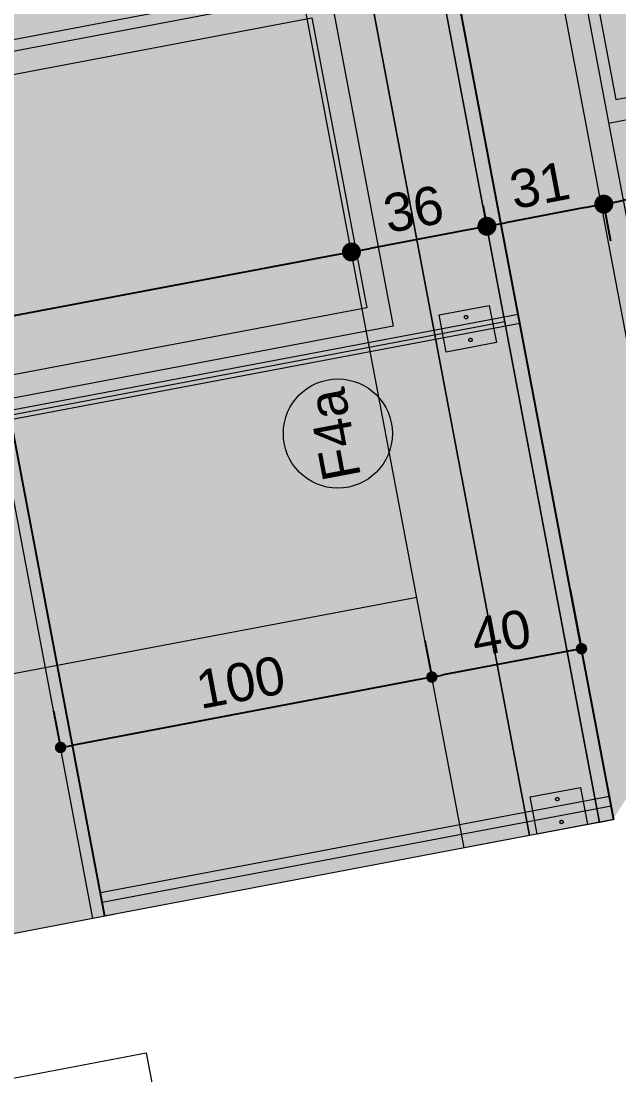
# Model space of a CAD drawing. Header units: centimetres. Extents: x 56941 to 84569, y -27946 to -11680.
# Drawn here: x 58282.4 to 58440.4, y -25611.1 to -25332.8 of the extents above; entities that cross this region are included whole.
import ezdxf

# ---------------------------------------------------------------- set-up
doc = ezdxf.new("R2010")
doc.units = ezdxf.units.CM
doc.header["$LTSCALE"] = 50.8
doc.header["$PDMODE"] = 1
doc.header["$PDSIZE"] = -2
doc.linetypes.add('Style de ligne -1', pattern=[0.41664, 0.20828, -0.20836])
doc.layers.get('0').update_dxf_attribs({"lineweight": 18})
for name, color, linetype, lineweight in [('0-PROJET-BOIS PANNEAUX FACADE', 7, 'Continuous', 5), ('0-PROJET-COTATIONS', 7, 'Continuous', 13), ('0-PROJET-DESSINS CRÉES', 7, 'Continuous', 9), ('0-PROJET-Garde corps', 7, 'Continuous', 5), ('0-PROJET-MENUISERIES EXT', 7, 'Continuous', 5), ('0-PROJET-TEXTE', 7, 'Continuous', 5)]:
    doc.layers.add(name, color=color, linetype=linetype, lineweight=lineweight)
doc.styles.add('Helvetica', font='Helvetica')
doc.dimstyles.new('IS', dxfattribs={"dimtxt": 10.08724, "dimasz": 5.007446, "dimexe": 2, "dimexo": 10, "dimgap": 3, "dimtad": 1, "dimdec": 1, "dimtxsty": 'Helvetica', "dimblk": 'DOT', "dimblk1": 'DOT', "dimblk2": 'DOT', "dimcen": 0, "dimdle": 10, "dimazin": 0, "dimtfac": 0.8, "dimtdec": 1, "dimtix": 1, "dimtmove": 0, "dimatfit": 0, "dimldrblk": 'VW_FILLEDARROW-1', "dimfxl": 0, "dimfrac": 2, "dimtolj": 1, "dimarcsym": 0})
doc.dimstyles.new('IS cotation 1_20ème', dxfattribs={"dimtxt": 10.08724, "dimasz": 3.007568, "dimexe": 1, "dimexo": 15.875, "dimgap": 3, "dimtad": 1, "dimdec": 1, "dimtxsty": 'Helvetica', "dimblk": 'DOT', "dimblk1": 'DOT', "dimblk2": 'DOT', "dimcen": 0, "dimdle": 10, "dimazin": 0, "dimtfac": 1, "dimtdec": 1, "dimtix": 1, "dimtmove": 0, "dimatfit": 0, "dimldrblk": 'VW_FILLEDARROW', "dimfxl": 0, "dimfrac": 2, "dimtolj": 1, "dimarcsym": 0})

# ---------------------------------------------------------------- blocks, each defined once
blk = doc.blocks.new('PORTE FENETRE TYPE 1 FACADE')
at = {"layer": '0-PROJET-DESSINS CRÉES', "color": 7, "linetype": 'Continuous', "lineweight": 5}
blk.add_line((177, -6), (177, -215), dxfattribs=at)
at = {"layer": '0-PROJET-DESSINS CRÉES', "color": 7, "linetype": 'Continuous', "lineweight": 5, "flags": 128}
blk.add_lwpolyline([(6, -6), (84, -6), (84, -209), (6, -209)], close=True, dxfattribs=at)
at = {"layer": '0-PROJET-MENUISERIES EXT', "color": 7, "linetype": 'Continuous', "lineweight": 13, "flags": 128}
for points in [[(270, 0), (270, -215), (0, -215), (0, 0)], [(264, -6), (264, -215), (90, -215), (90, -6)], [(171.23, -9), (171.23, -209), (93, -209), (93, -9)]]:
    blk.add_lwpolyline(points, close=True, dxfattribs=at)
blk = doc.blocks.new('Groupe-25-1')
at = {"layer": '0-PROJET-Garde corps', "color": 8, "linetype": 'Continuous', "lineweight": 5, "flags": 128}
for points in [[(19589.26, -47494.81), (19591.12, -47504.63), (19577.84, -47507.14), (19575.98, -47497.32)], [(19596.89, -47497.11), (19597.35, -47499.57), (19462.7, -47525.07), (19462.23, -47522.61)]]:
    blk.add_lwpolyline(points, close=True, dxfattribs=at)
at = {"layer": '0-PROJET-Garde corps', "color": 8, "linetype": 'Continuous', "lineweight": 5}
for points in [[(19583.55, -47497.95), (19583.56, -47497.83), (19583.46, -47497.61), (19583.27, -47497.47), (19583.04, -47497.45), (19582.83, -47497.55), (19582.7, -47497.74), (19582.68, -47497.98), (19582.78, -47498.2), (19582.97, -47498.34), (19583.2, -47498.36), (19583.41, -47498.26), (19583.54, -47498.07), (19583.55, -47497.95)], [(19584.7, -47503.99), (19584.71, -47503.87), (19584.61, -47503.65), (19584.42, -47503.51), (19584.18, -47503.49), (19583.97, -47503.59), (19583.84, -47503.79), (19583.82, -47504.03), (19583.92, -47504.24), (19584.11, -47504.38), (19584.34, -47504.4), (19584.55, -47504.3), (19584.69, -47504.11), (19584.7, -47503.99)]]:
    blk.add_open_spline(points, degree=2, dxfattribs=at)
blk = doc.blocks.new('Groupe-26-1')
at = {"layer": '0-PROJET-Garde corps', "color": 8, "linetype": 'Continuous', "lineweight": 5, "flags": 128}
for points in [[(19613.37, -47622.11), (19615.23, -47631.94), (19601.95, -47634.45), (19600.09, -47624.63)], [(19621, -47624.42), (19621.5, -47627.07), (19486.94, -47652.55), (19486.43, -47649.9)]]:
    blk.add_lwpolyline(points, close=True, dxfattribs=at)
at = {"layer": '0-PROJET-Garde corps', "color": 8, "linetype": 'Continuous', "lineweight": 5}
for points in [[(19607.66, -47625.25), (19607.67, -47625.13), (19607.57, -47624.92), (19607.38, -47624.78), (19607.15, -47624.76), (19606.94, -47624.85), (19606.8, -47625.05), (19606.78, -47625.29), (19606.88, -47625.51), (19607.08, -47625.64), (19607.31, -47625.67), (19607.52, -47625.57), (19607.65, -47625.37), (19607.66, -47625.25)], [(19608.81, -47631.3), (19608.82, -47631.18), (19608.72, -47630.96), (19608.53, -47630.82), (19608.29, -47630.8), (19608.08, -47630.9), (19607.95, -47631.09), (19607.93, -47631.33), (19608.03, -47631.55), (19608.22, -47631.69), (19608.45, -47631.71), (19608.66, -47631.61), (19608.8, -47631.42), (19608.81, -47631.3)]]:
    blk.add_open_spline(points, degree=2, dxfattribs=at)
blk = doc.blocks.new('Groupe-27-1')
at = {"layer": '0-PROJET-DESSINS CRÉES', "linetype": 'Continuous', "lineweight": 0}
blk.add_hatch(color=254, dxfattribs=at).paths.add_polyline_path([(19545.55, -47225.99), (19622.17, -47630.62), (19487.52, -47656.12), (19410.89, -47251.49)])
at = {"layer": '0-PROJET-DESSINS CRÉES', "color": 7, "linetype": 'Continuous', "lineweight": 13}
blk.add_line((19462.94, -47523.75), (19593.38, -47499.05), dxfattribs=at)
at = {"layer": '0-PROJET-DESSINS CRÉES', "color": 7, "linetype": 'Continuous', "lineweight": 13, "flags": 128}
for points in [[(19545.55, -47225.99), (19622.17, -47630.62), (19487.52, -47656.12), (19410.89, -47251.49)], [(19545.34, -47226.03), (19621.97, -47630.68), (19618.44, -47631.35), (19541.8, -47226.7)], [(19410.98, -47251.48), (19487.61, -47656.11), (19484.46, -47656.7), (19407.83, -47252.07)]]:
    blk.add_lwpolyline(points, close=True, dxfattribs=at)
at = {"layer": '0-PROJET-Garde corps', "color": 8}
for name in ['Groupe-25-1', 'Groupe-26-1']:
    blk.add_blockref(name, (0, 0), dxfattribs=at)
blk = doc.blocks.new('Groupe-28-1')
at = {"layer": '0-PROJET-DESSINS CRÉES', "linetype": 'Continuous', "lineweight": 0}
blk.add_hatch(color=7, dxfattribs=at).paths.add_polyline_path([(19321.87, -47272.43), (19321.87, -47272.42), (19307.43, -47275.15), (19307.43, -47275.16), (19272.21, -47281.83), (19314.63, -47505.84), (19338.11, -47463.63), (19352.64, -47540.3), (19556.77, -47501.61), (19554.19, -47488.02), (19365.47, -47523.68), (19351.31, -47449.5), (19364.87, -47428.49), (19334.85, -47269.97)])
at = {"layer": '0-PROJET-DESSINS CRÉES', "color": 7, "linetype": 'Continuous', "lineweight": 13}
for p, q in [((19335.55, -47616.27), (19570.07, -47571.86)), ((19348.09, -47682.51), (19490.45, -47655.55))]:
    blk.add_line(p, q, dxfattribs=at)
at = {"layer": '0-PROJET-DESSINS CRÉES', "color": 7, "linetype": 'Continuous', "lineweight": 13, "flags": 128}
for points in [[(19314.63, -47505.83), (19291.47, -47510.21), (19244.46, -47261.97), (19537.83, -47206.41), (19618.3, -47631.35), (19599.92, -47634.84), (19523.99, -47233.91), (19272.21, -47281.83)], [(19523.99, -47233.91), (19599.92, -47634.84), (19582.62, -47638.11), (19506.69, -47237.18)]]:
    blk.add_lwpolyline(points, close=True, dxfattribs=at)
at = {"layer": '0-PROJET-DESSINS CRÉES', "color": 7, "rotation": 100.7235947439955}
blk.add_blockref('PORTE FENETRE TYPE 1 FACADE', (19352.63, -47540.27), dxfattribs=at)
at = {"layer": '0-PROJET-Garde corps', "color": 7}
blk.add_blockref('Groupe-27-1', (0, 0), dxfattribs=at)
blk = doc.blocks.new('FENETRE TYPE')
at = {"layer": '0-PROJET-DESSINS CRÉES', "color": 7, "linetype": 'Style de ligne -1', "lineweight": 5}
for p, q in [((8.95, -7), (59.23, -57.3)), ((59.23, -57.3), (113.45, -7)), ((59.23, -57.3), (9.82, -108.87)), ((113.45, -108), (59.23, -57.3))]:
    blk.add_line(p, q, dxfattribs=at)
at = {"layer": '0-PROJET-DESSINS CRÉES', "color": 7, "linetype": 'Continuous', "lineweight": 13}
for p, q in [((59.23, -6.8), (59.23, -107.8)), ((113.45, -108), (113.45, -7)), ((120.45, -7), (120.45, -108)), ((55.2, -104), (55.2, -11)), ((63.35, -104), (63.35, -11))]:
    blk.add_line(p, q, dxfattribs=at)
at = {"layer": '0-PROJET-DESSINS CRÉES', "color": 7, "linetype": 'Continuous', "lineweight": 13, "flags": 128}
blk.add_lwpolyline([(-1.98, 0), (188.02, 0), (188.02, -115), (-1.98, -115)], close=True, dxfattribs=at)
for points in [[(113.45, -108), (5.02, -108), (5.02, -7), (113.45, -7)], [(120.45, -7), (181.02, -7), (181.02, -108), (120.45, -108)], [(55.2, -104), (9.02, -104), (9.02, -11), (55.2, -11)], [(63.35, -11), (109.45, -11), (109.45, -104), (63.35, -104)]]:
    blk.add_lwpolyline(points, dxfattribs=at)
blk = doc.blocks.new('_DOT')
at = {"color": 0, "linetype": 'ByBlock', "lineweight": -2}
blk.add_line((-0.5, 0), (-1, 0), dxfattribs=at)
at = {"color": 0, "linetype": 'ByBlock', "const_width": 0.5}
blk.add_lwpolyline([(-0.25, 0, 1), (0.25, 0, 1)], format="xyb", close=True, dxfattribs=at)
blk = doc.blocks.new('*D59')
at = {"layer": '0-PROJET-COTATIONS', "color": 0, "linetype": 'Continuous', "lineweight": -2}
for p, q in [((58364.8, -25394.67), (58140.11, -25437.22)), ((58369.96, -25395), (58370.09, -25395.71)), ((58133.33, -25428.33), (58135.57, -25440.12))]:
    blk.add_line(p, q, dxfattribs=at)
at = {"layer": 'Defpoints', "color": 0}
for p in [(58368.09, -25385.17), (58127.01, -25394.92), (58135.19, -25438.16)]:
    blk.add_point(p, dxfattribs=at)
at = {"layer": '0-PROJET-COTATIONS', "color": 0, "lineweight": -2, "xscale": 5.007446289062499, "yscale": 5.007446289062499, "zscale": 5.007446289062499}
for p, rotation in [((58369.72, -25393.74), 10.72359474388949), ((58135.19, -25438.16), 190.7235947438895)]:
    blk.add_blockref('_DOT', p, dxfattribs=dict(at, rotation=rotation))
at = {"layer": '0-PROJET-COTATIONS', "color": 0, "lineweight": 5, "insert": (58250.96, -25408.05), "char_height": 10.087, "attachment_point": 5, "rotation": 10.7236, "style": 'Helvetica'}
blk.add_mtext('\\A1;239', dxfattribs=at)
blk = doc.blocks.new('VW_FILLEDARROW-1')
at = {"linetype": 'Continuous', "lineweight": 0}
blk.add_hatch(color=0, dxfattribs=at).paths.add_polyline_path([(-1.997, 0.535), (0, 0), (-1.997, -0.535)])
at = {"color": 0, "linetype": 'Continuous', "lineweight": 5, "flags": 128}
blk.add_lwpolyline([(-1.997, 0.535), (0, 0), (-1.997, -0.535)], close=True, dxfattribs=at)
blk = doc.blocks.new('*D60')
at = {"layer": '0-PROJET-COTATIONS', "color": 0, "linetype": 'Continuous', "lineweight": -2}
for p, q in [((58404.47, -25381.34), (58405.16, -25384.99)), ((58400.61, -25387.89), (58374.64, -25392.81)), ((58369.96, -25395), (58370.09, -25395.71))]:
    blk.add_line(p, q, dxfattribs=at)
at = {"layer": 'Defpoints', "color": 0}
for p in [(58368.09, -25385.17), (58406.33, -25391.16), (58369.72, -25393.74)]:
    blk.add_point(p, dxfattribs=at)
at = {"layer": '0-PROJET-COTATIONS', "color": 0, "lineweight": -2, "xscale": 5.007446289062499, "yscale": 5.007446289062499, "zscale": 5.007446289062499}
for p, rotation in [((58405.53, -25386.96), 10.7235947438921), ((58369.72, -25393.74), 190.7235947438921)]:
    blk.add_blockref('_DOT', p, dxfattribs=dict(at, rotation=rotation))
at = {"layer": '0-PROJET-COTATIONS', "color": 0, "lineweight": 5, "insert": (58386.13, -25382.45), "char_height": 10.087, "attachment_point": 5, "rotation": 10.7236, "style": 'Helvetica'}
blk.add_mtext('\\A1;36', dxfattribs=at)
blk = doc.blocks.new('*D61')
at = {"layer": '0-PROJET-COTATIONS', "color": 0, "linetype": 'Continuous', "lineweight": -2}
for p, q in [((58404.47, -25381.34), (58405.16, -25384.99)), ((58438.29, -25390.93), (58436.05, -25379.14)), ((58431.51, -25382.04), (58410.45, -25386.03))]:
    blk.add_line(p, q, dxfattribs=at)
at = {"layer": 'Defpoints', "color": 0}
for p in [(58405.53, -25386.96), (58406.33, -25391.16), (58492.9, -25679.31)]:
    blk.add_point(p, dxfattribs=at)
at = {"layer": '0-PROJET-COTATIONS', "color": 0, "lineweight": -2, "xscale": 5.007446289062499, "yscale": 5.007446289062499, "zscale": 5.007446289062499}
for p, rotation in [((58436.43, -25381.11), 10.72359474388649), ((58405.53, -25386.96), 190.7235947438865)]:
    blk.add_blockref('_DOT', p, dxfattribs=dict(at, rotation=rotation))
at = {"layer": '0-PROJET-COTATIONS', "color": 0, "lineweight": 5, "insert": (58419.48, -25376.13), "char_height": 10.087, "attachment_point": 5, "rotation": 10.7236, "style": 'Helvetica'}
blk.add_mtext('\\A1;31', dxfattribs=at)
blk = doc.blocks.new('*D62')
at = {"layer": '0-PROJET-COTATIONS', "color": 0, "linetype": 'Continuous', "lineweight": -2}
for p, q in [((58649.3, -25350.97), (58647.07, -25339.18)), ((58642.52, -25342.08), (58441.35, -25380.18)), ((58438.29, -25390.93), (58436.05, -25379.14))]:
    blk.add_line(p, q, dxfattribs=at)
at = {"layer": 'Defpoints', "color": 0}
for p in [(58653.44, -25372.86), (58436.43, -25381.11), (58492.9, -25679.31)]:
    blk.add_point(p, dxfattribs=at)
at = {"layer": '0-PROJET-COTATIONS', "color": 0, "lineweight": -2, "xscale": 5.007446289062499, "yscale": 5.007446289062499, "zscale": 5.007446289062499}
for p, rotation in [((58647.44, -25341.15), 10.72359474388967), ((58436.43, -25381.11), 190.7235947438897)]:
    blk.add_blockref('_DOT', p, dxfattribs=dict(at, rotation=rotation))
at = {"layer": '0-PROJET-COTATIONS', "color": 0, "lineweight": 5, "insert": (58540.44, -25353.23), "char_height": 10.087, "attachment_point": 5, "rotation": 10.7236, "style": 'Helvetica'}
blk.add_mtext('\\A1;215', dxfattribs=at)
blk = doc.blocks.new('Groupe-66-1')
at = {"layer": '0-PROJET-TEXTE', "color": 7, "linetype": 'Continuous', "lineweight": 5}
blk.add_circle((19549.22, -47528.66), 14.41, dxfattribs=at)
at = {"layer": '0-PROJET-TEXTE', "color": 7, "insert": (19545.46, -47541.86), "char_height": 10.087, "attachment_point": 1, "rotation": 100.7236, "line_spacing_factor": 0.834288, "style": 'Helvetica'}
blk.add_mtext('F4a', dxfattribs=at)
blk = doc.blocks.new('Groupe-80-1')
at = {"layer": '0-PROJET-COTATIONS', "color": 7}
blk.add_blockref('Groupe-66-1', (0, 0), dxfattribs=at)
blk = doc.blocks.new('*D164')
at = {"layer": '0-PROJET-COTATIONS', "color": 0, "linetype": 'Continuous', "lineweight": -2}
for p, q in [((58389.14, -25496.32), (58390.8, -25505.04)), ((58388.03, -25506.58), (58295.78, -25524.05)), ((58290.99, -25514.91), (58292.64, -25523.63))]:
    blk.add_line(p, q, dxfattribs=at)
at = {"layer": 'Defpoints', "color": 0}
for p in [(58392.1, -25511.92), (58292.83, -25524.61), (58293.94, -25530.51)]:
    blk.add_point(p, dxfattribs=at)
at = {"layer": '0-PROJET-COTATIONS', "color": 0, "lineweight": -2, "xscale": 3.007568359375, "yscale": 3.007568359375, "zscale": 3.007568359375}
for p, rotation in [((58390.98, -25506.02), 10.72359474388692), ((58292.83, -25524.61), 190.7235947438869)]:
    blk.add_blockref('_DOT', p, dxfattribs=dict(at, rotation=rotation))
at = {"layer": '0-PROJET-COTATIONS', "color": 0, "lineweight": 5, "insert": (58340.41, -25507.41), "char_height": 10.087, "attachment_point": 5, "rotation": 10.7236, "style": 'Helvetica'}
blk.add_mtext('\\A1;100', dxfattribs=at)
blk = doc.blocks.new('VW_FILLEDARROW')
at = {"linetype": 'Continuous', "lineweight": 0}
blk.add_hatch(color=0, dxfattribs=at).paths.add_polyline_path([(-10.557, 2.829), (0, 0), (-10.557, -2.829)])
at = {"color": 0, "linetype": 'Continuous', "lineweight": 5, "flags": 128}
blk.add_lwpolyline([(-10.557, 2.829), (0, 0), (-10.557, -2.829)], close=True, dxfattribs=at)
blk = doc.blocks.new('*D165')
at = {"layer": '0-PROJET-COTATIONS', "color": 0, "linetype": 'Continuous', "lineweight": -2}
for p, q in [((58427.58, -25482.93), (58430.35, -25497.55)), ((58389.14, -25496.32), (58390.8, -25505.04)), ((58427.58, -25499.09), (58393.94, -25505.46))]:
    blk.add_line(p, q, dxfattribs=at)
at = {"layer": 'Defpoints', "color": 0}
for p in [(58430.54, -25498.53), (58390.98, -25506.02), (58392.1, -25511.92)]:
    blk.add_point(p, dxfattribs=at)
at = {"layer": '0-PROJET-COTATIONS', "color": 0, "lineweight": -2, "xscale": 3.007568359375, "yscale": 3.007568359375, "zscale": 3.007568359375}
for p, rotation in [((58430.54, -25498.53), 10.72359474390665), ((58390.98, -25506.02), 190.7235947439066)]:
    blk.add_blockref('_DOT', p, dxfattribs=dict(at, rotation=rotation))
at = {"layer": '0-PROJET-COTATIONS', "color": 0, "lineweight": 5, "insert": (58409.26, -25494.37), "char_height": 10.087, "attachment_point": 5, "rotation": 10.7236, "style": 'Helvetica'}
blk.add_mtext('\\A1;40', dxfattribs=at)

msp = doc.modelspace()

# ---------------------------------------------------------------- hatches: boundary and pattern name
at = {"layer": '0-PROJET-BOIS PANNEAUX FACADE', "linetype": 'Continuous', "lineweight": 0}
msp.add_hatch(color=34, dxfattribs=at).paths.add_polyline_path([(58399.53, -25551.15), (58165, -25595.57), (58089.12, -25194.87), (58119.51, -25189.11), (58169.55, -25453.34), (58373.68, -25414.68)])
at = {"layer": '0-PROJET-DESSINS CRÉES', "linetype": 'Continuous', "lineweight": 0}
for points in [[(58105.73, -25101.09), (58403.55, -25044.69), (58484.53, -25472.08), (58438.8, -25543.72), (58363.17, -25144.51), (58359.64, -25145.18), (58354.74, -25119.45), (58059.13, -25175.44)], [(58414.12, -25184.03), (58461.74, -25435.49), (58655.88, -25398.76), (58658.5, -25412.58), (58449.13, -25452.19), (58398.89, -25186.91)]]:
    msp.add_hatch(color=7, dxfattribs=at).paths.add_polyline_path(points)

# ---------------------------------------------------------------- block references
at = {"layer": '0-PROJET-COTATIONS', "color": 7}
msp.add_blockref('Groupe-80-1', (38816.91, 22086.96), dxfattribs=at)
at = {"layer": '0-PROJET-DESSINS CRÉES', "color": 7}
msp.add_blockref('Groupe-28-1', (38816.91, 22086.96), dxfattribs=at)
at = {"layer": '0-PROJET-DESSINS CRÉES', "color": 7, "xscale": -1, "rotation": 100.7235947439342}
msp.add_blockref('PORTE FENETRE TYPE 1 FACADE', (58398.89, -25186.91), dxfattribs=at)
at = {"layer": '0-PROJET-DESSINS CRÉES', "color": 7, "rotation": 100.7235947439597}
msp.add_blockref('FENETRE TYPE', (58237.48, -25811.44), dxfattribs=at)

# ---------------------------------------------------------------- dimensions: what is measured, and where the dimension line sits
at = {"layer": '0-PROJET-COTATIONS', "color": 7, "linetype": 'Continuous', "lineweight": 5}
for base, p1, p2, dimstyle, picture, middle in [((58436.43, -25381.11), (58653.44, -25372.86), (58492.9, -25679.31), 'IS', '*D62', (58540.44, -25353.23)), ((58405.53, -25386.96), (58492.9, -25679.31), (58406.33, -25391.16), 'IS', '*D61', (58419.48, -25376.13)), ((58369.72, -25393.74), (58406.33, -25391.16), (58368.09, -25385.17), 'IS', '*D60', (58386.13, -25382.45)), ((58135.19, -25438.16), (58368.09, -25385.17), (58127.01, -25394.92), 'IS', '*D59', (58250.96, -25408.05)), ((58390.98, -25506.02), (58430.54, -25498.53), (58392.1, -25511.92), 'IS cotation 1_20ème', '*D165', (58409.26, -25494.37)), ((58292.83, -25524.61), (58392.1, -25511.92), (58293.94, -25530.51), 'IS cotation 1_20ème', '*D164', (58340.41, -25507.41))]:
    dim = msp.add_linear_dim(base=base, p1=p1, p2=p2, angle=10.7236, dimstyle=dimstyle, override={"dimtxt": 10.08724, "dimdec": 0, "dimpost": '<>', "dimtxsty": 'Helvetica', "dimtmove": 2}, dxfattribs=at)
    dim.commit()
    dim.dimension.update_dxf_attribs({"geometry": picture, "text_midpoint": middle})

doc.saveas('drawing.dxf')
